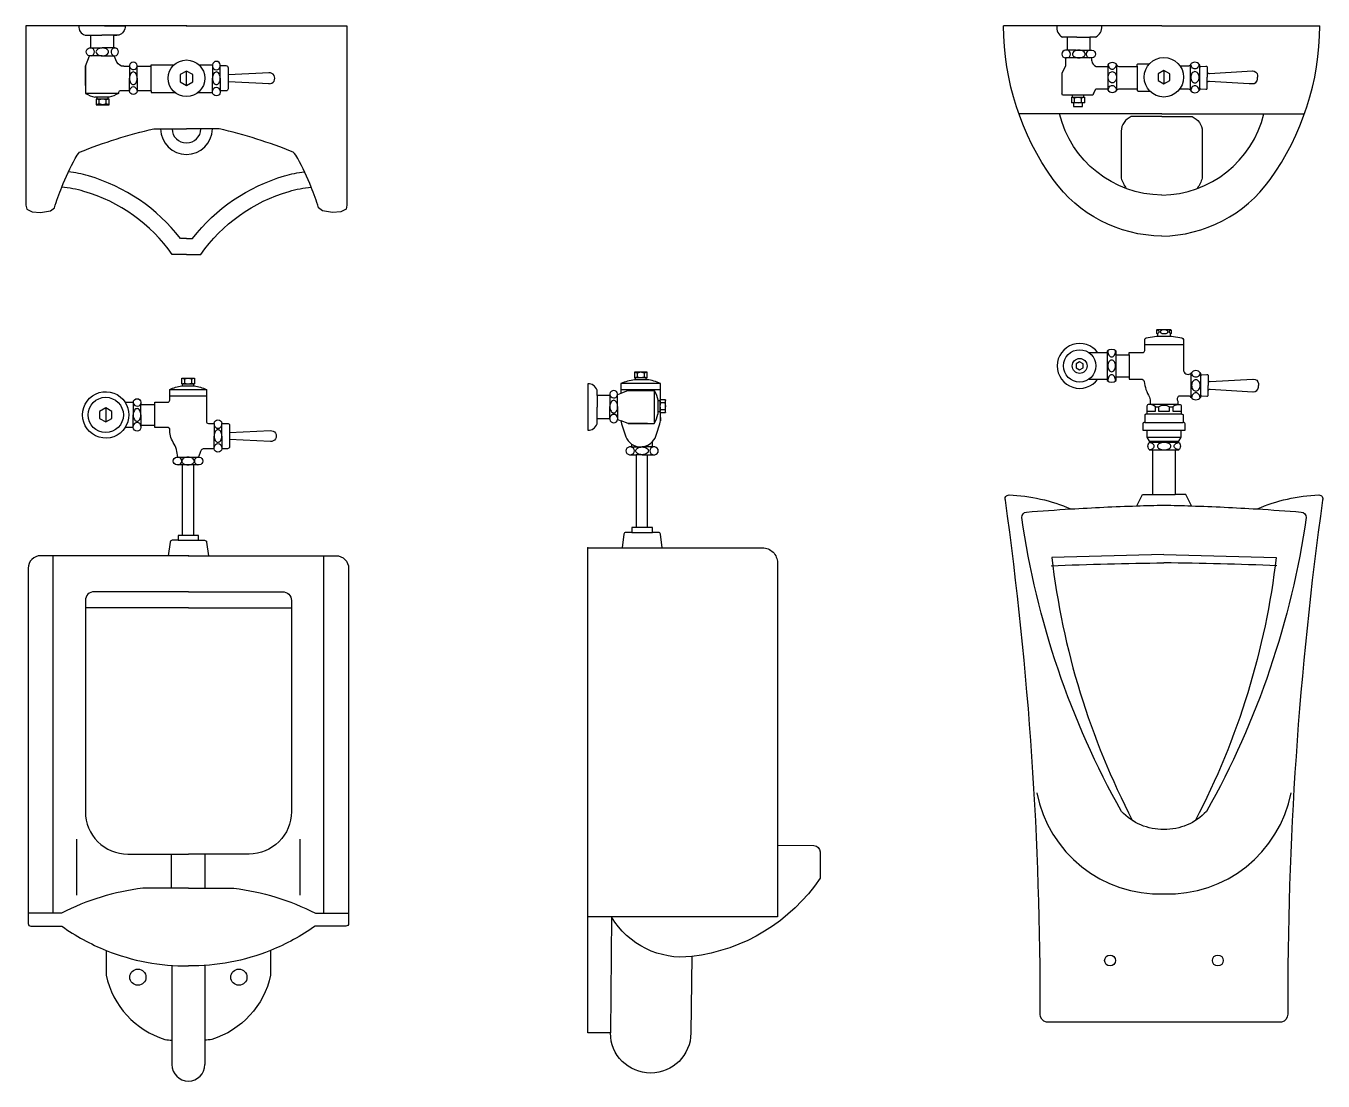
# Model space of a CAD drawing. Header units: metres. Extents: x 30 to 38.4, y 11.3 to 22.1.
# Drawn here: x 36.244 to 38.085, y 15.274 to 16.772 of the extents above; entities that cross this region are included whole.
import ezdxf
from ezdxf.enums import TextEntityAlignment as Align

# ---------------------------------------------------------------- set-up
doc = ezdxf.new("R2010")
doc.units = ezdxf.units.M
doc.header["$MEASUREMENT"] = 0
for name, color, linetype in [('ID-WC', 7, 'Continuous'), ('WC-DET1', 8, 'Continuous'), ('WC-DET2', 15, 'Continuous'), ('WC-OUTL', 7, 'Continuous'), ('WC-SERIAL', 4, 'Continuous')]:
    doc.layers.add(name, color=color, linetype=linetype)
doc.styles.get("Standard").update_dxf_attribs({"font": 'arial.ttf'})

# ---------------------------------------------------------------- blocks, each defined once
blk = doc.blocks.new('C37P')
at = {"color": 2}
blk.add_point((0, 0), dxfattribs=at)
at = {"layer": 'WC-DET1', "color": 7, "linetype": 'Continuous'}
for p, q in [((-0.1364, -0.013), (-0.1364, -0.0313)), ((-0.1036, -0.013), (-0.1036, -0.0313)), ((-0.1025, -0.013), (-0.0987, -0.013)), ((0.1177, -0.0666), (0.059, -0.0693)), ((0.1177, -0.082), (0.059, -0.0793))]:
    blk.add_line(p, q, dxfattribs=at)
at = {"layer": 'WC-DET1', "color": 7}
blk.add_line((-0.0502, -0.0923), (-0.0502, -0.0573), dxfattribs=at)
for points in [[(-0.1162, 0), (-0.153, 0, 0.340444), (-0.144, -0.013), (-0.12, -0.013)], [(-0.1162, 0), (-0.087, 0, -0.340444), (-0.096, -0.013), (-0.12, -0.013)], [(-0.1345, -0.0423), (-0.1375, -0.0423, -0.913215), (-0.1375, -0.0313), (-0.1375, -0.0313)], [(-0.1045, -0.0423), (-0.1015, -0.0423, 0.913215), (-0.1015, -0.0313), (-0.1015, -0.0313)], [(-0.1195, -0.0423), (-0.1345, -0.0423, -0.913215)], [(-0.1195, -0.0423), (-0.1045, -0.0423, 0.913215)], [(-0.07, -0.0593), (-0.07, -0.0563, 0.913215), (-0.081, -0.0563), (-0.081, -0.0563)], [(0.048, -0.0553, 0.913215), (0.037, -0.0553)], [(-0.1435, -0.0573), (-0.1435, -0.0958, 0.080452), (-0.13, -0.1012)], [(-0.07, -0.0743), (-0.07, -0.0593, 0.913215)], [(0.048, -0.0743), (0.048, -0.0553, 0.913215)], [(0.048, -0.0563), (0.056, -0.0563, -0.414214), (0.059, -0.0593), (0.059, -0.0693)], [(-0.07, -0.0893), (-0.07, -0.0923, -0.913215), (-0.081, -0.0923), (-0.081, -0.0923)], [(-0.07, -0.0743), (-0.07, -0.0893, -0.913215)], [(0.048, -0.0743), (0.048, -0.0943, -0.913215)], [(0.059, -0.0793), (0.059, -0.0893, -0.414214), (0.056, -0.0923), (0.048, -0.0923)], [(0.048, -0.0943, -0.913215), (0.037, -0.0943)]]:
    blk.add_lwpolyline(points, format="xyb", dxfattribs=at)
for points in [[(-0.1375, -0.0313), (-0.1195, -0.0313)], [(-0.1015, -0.0313), (-0.1195, -0.0313)], [(-0.1435, -0.0847), (-0.1435, -0.0573), (-0.1375, -0.0423)], [(-0.0989, -0.0512), (-0.1025, -0.0423)], [(-0.089, -0.0573), (-0.081, -0.0573)], [(-0.081, -0.0563), (-0.081, -0.0743)], [(-0.07, -0.0573), (-0.0502, -0.0573)], [(-0.0502, -0.0573), (-0.0502, -0.0553), (-0.0177, -0.0553)], [(0.0177, -0.0553), (0.037, -0.0553)], [(0.037, -0.0553), (0.037, -0.0743)], [(0.059, -0.0693), (0.059, -0.0793)], [(-0.081, -0.0923), (-0.081, -0.0743)], [(0.037, -0.0943), (0.037, -0.0743)], [(-0.127, -0.1012), (-0.13, -0.1012)], [(-0.127, -0.1038), (-0.128, -0.1038), (-0.128, -0.1118), (-0.11, -0.1118), (-0.11, -0.1038)], [(-0.127, -0.1038), (-0.127, -0.1012)], [(-0.111, -0.1012), (-0.127, -0.1012)], [(-0.11, -0.1012), (-0.111, -0.1012)], [(-0.111, -0.1038), (-0.111, -0.1012)], [(-0.11, -0.1038), (-0.111, -0.1038)], [(-0.0502, -0.0923), (-0.07, -0.0923)], [(-0.0502, -0.0923), (-0.0502, -0.0943), (-0.0166, -0.0943)], [(0.0166, -0.0943), (0.037, -0.0943)]]:
    blk.add_lwpolyline(points, dxfattribs=at)
at = {"layer": 'WC-DET1', "color": 7, "linetype": 'Continuous'}
for points in [[(-0.089, -0.0573, -0.289189), (-0.0989, -0.0512, -1.605165)], [(-0.081, -0.0923), (-0.0943, -0.0923, 0.428009), (-0.0965, -0.0957), (-0.0965, -0.0958, -0.080452), (-0.11, -0.1012)], [(-0.1772, -0.2289, -0.030801), (-0.1579, -0.1881, -0.053829), (-0.1517, -0.1793, -0.040651), (-0.0463, -0.1461), (0, -0.1461)], [(0.1772, -0.2289, 0.030801), (0.1579, -0.1881, 0.053829), (0.1517, -0.1793, 0.040651), (0.0463, -0.1461), (0, -0.1461)], [(0, -0.3019), (-0.0087, -0.3019, 0.159074), (-0.1393, -0.2129, 0.037603), (-0.1676, -0.207, 0.037603)], [(0, -0.3019), (0.0087, -0.3019, -0.159074), (0.1393, -0.2129, -0.037603), (0.1676, -0.207, -0.037603)]]:
    blk.add_lwpolyline(points, format="xyb", dxfattribs=at)
at = {"layer": 'WC-DET1'}
for points in [[(-0.0965, -0.0958), (-0.1435, -0.0958)], [(-0.111, -0.1038), (-0.127, -0.1038)]]:
    blk.add_lwpolyline(points, dxfattribs=at)
at = {"layer": 'WC-DET1', "color": 7, "linetype": 'Continuous'}
blk.add_circle((0, -0.0743), 0.026, dxfattribs=at)
for centre, radius, start, end in [((0.1177, -0.0743), 0.00774, 264.6604, 95.3396), ((0, -0.1456), 0.0368, 180.7926, 359.2074), ((0, -0.1456), 0.0205, 181.4218, 358.5782)]:
    blk.add_arc(centre, radius, start, end, dxfattribs=at)
at = {"layer": 'WC-DET2', "linetype": 'Continuous'}
blk.add_line((0, -0.0846), (0, -0.064), dxfattribs=at)
at = {"layer": 'WC-DET2'}
for points in [[(-0.1195, -0.0313, 0.06206), (-0.1231, -0.0318, 0.075298), (-0.1259, -0.0329, 0.107049), (-0.1279, -0.0349, 0.150029), (-0.1285, -0.0368, 0.150029), (-0.1279, -0.0388, 0.107049), (-0.1259, -0.0407, 0.075298), (-0.1231, -0.0419, 0.06206), (-0.1195, -0.0423, 0.06206), (-0.1159, -0.0419, 0.075298), (-0.1131, -0.0407, 0.107049), (-0.1111, -0.0388, 0.150029), (-0.1105, -0.0368, 0.150029), (-0.1111, -0.0349, 0.107049), (-0.1131, -0.0329, 0.075298), (-0.1159, -0.0318, 0.06206)], [(-0.081, -0.0743, 0.06206), (-0.0806, -0.0779, 0.075298), (-0.0794, -0.0807, 0.107049), (-0.0774, -0.0827, 0.150029), (-0.0755, -0.0833, 0.150029), (-0.0736, -0.0827, 0.107049), (-0.0716, -0.0807, 0.075298), (-0.0704, -0.0779, 0.06206), (-0.07, -0.0743, 0.06206), (-0.0704, -0.0707, 0.075298), (-0.0716, -0.0679, 0.107049), (-0.0736, -0.0659, 0.150029), (-0.0755, -0.0653, 0.150029), (-0.0774, -0.0659, 0.107049), (-0.0794, -0.0679, 0.075298), (-0.0806, -0.0707, 0.06206)], [(0.037, -0.0743, 0.06206), (0.0374, -0.0779, 0.075298), (0.0386, -0.0807, 0.107049), (0.0406, -0.0827, 0.150029), (0.0425, -0.0833, 0.150029), (0.0444, -0.0827, 0.107049), (0.0464, -0.0807, 0.075298), (0.0476, -0.0779, 0.06206), (0.048, -0.0743, 0.06206), (0.0476, -0.0707, 0.075298), (0.0464, -0.0679, 0.107049), (0.0444, -0.0659, 0.150029), (0.0425, -0.0653, 0.150029), (0.0406, -0.0659, 0.107049), (0.0386, -0.0679, 0.075298), (0.0374, -0.0707, 0.06206)]]:
    blk.add_lwpolyline(points, format="xyb", close=True, dxfattribs=at)
at = {"layer": 'WC-DET2', "linetype": 'Continuous'}
blk.add_lwpolyline([(0, -0.064), (-0.0089, -0.0691), (-0.0089, -0.0795), (0, -0.0846), (0.0089, -0.0795), (0.0089, -0.0691)], close=True, dxfattribs=at)
at = {"layer": 'WC-DET2'}
for points in [[(-0.11, -0.1038), (-0.114, -0.1048), (-0.119, -0.1038), (-0.124, -0.1048), (-0.128, -0.1038)], [(-0.124, -0.1108), (-0.124, -0.1048)], [(-0.114, -0.1108), (-0.114, -0.1048)], [(-0.11, -0.1118), (-0.114, -0.1108), (-0.119, -0.1118), (-0.124, -0.1108), (-0.128, -0.1118)]]:
    blk.add_lwpolyline(points, dxfattribs=at)
for centre, radius, start, end in [((-0.136, -0.0368), 0.00552, 275.1944, 84.8056), ((-0.1013, -0.037), 0.00575, 81.9824, 247.5073), ((-0.0753, -0.0561), 0.00575, 171.9824, 337.5073), ((0.0425, -0.0568), 0.00552, 185.1944, 354.8056), ((-0.0755, -0.0922), 0.00552, 5.1944, 174.8056), ((0.0425, -0.0928), 0.00552, 5.1944, 174.8056)]:
    blk.add_arc(centre, radius, start, end, dxfattribs=at)
at = {"layer": 'WC-OUTL', "linetype": 'Continuous'}
for points in [[(0, 0), (-0.2279, 0), (-0.2279, -0.2545), (-0.2266, -0.2602), (-0.219, -0.264), (-0.2072, -0.2648), (-0.1932, -0.2627), (-0.1875, -0.2584, -0.021271), (-0.1772, -0.2289, -0.021271)], [(0, 0), (0.2279, 0), (0.2279, -0.2545), (0.2266, -0.2602), (0.219, -0.264), (0.2072, -0.2648), (0.1932, -0.2627), (0.1875, -0.2584, 0.021271), (0.1772, -0.2289, 0.021271)], [(0, -0.3247), (-0.0203, -0.3247, 0.171312), (-0.1457, -0.2349, 0.047423), (-0.1772, -0.2289, 0.047423)], [(0, -0.3247), (0.0203, -0.3247, -0.171312), (0.1457, -0.2349, -0.047423), (0.1772, -0.2289, -0.047423)]]:
    blk.add_lwpolyline(points, format="xyb", dxfattribs=at)
at = {"layer": 'WC-SERIAL', "flags": 3}
blk.add_attdef('SERIAL', text='', height=0.03, dxfattribs=at).set_placement((0.0081, -0.2001), align=Align.TOP_CENTER)
blk = doc.blocks.new('C37F')
at = {"color": 2}
blk.add_point((0, 0), dxfattribs=at)
at = {"layer": 'WC-DET1', "color": 7}
blk.add_line((-0.0145, 0.022), (0.0145, 0.022), dxfattribs=at)
at = {"layer": 'WC-DET1', "color": 8, "linetype": 'Continuous'}
for p, q in [((-0.1922, -0.5078), (-0.1922, 0)), ((0.1922, -0.5078), (0.1922, 0))]:
    blk.add_line(p, q, dxfattribs=at)
at = {"layer": 'WC-DET1', "color": 7, "linetype": 'Continuous'}
for p, q in [((-0.0239, -0.4723), (-0.0239, -0.4237)), ((0.0239, -0.4723), (0.0239, -0.4237))]:
    blk.add_line(p, q, dxfattribs=at)
at = {"layer": 'WC-DET1', "color": 7}
for points in [[(-0.0897, 0.182, -3.369924), (-0.0897, 0.218), (-0.0783, 0.218), (-0.0783, 0.218, -0.913215), (-0.0673, 0.218), (-0.0673, 0.215), (-0.0475, 0.215), (-0.0475, 0.218), (-0.0295, 0.218, 0.414214), (-0.0265, 0.221), (-0.0265, 0.236, -0.080452), (-0.0095, 0.2414), (-0.0085, 0.2414), (-0.0085, 0.244), (-0.0095, 0.244), (-0.0095, 0.252), (0.0085, 0.252), (0.0085, 0.244), (0.0075, 0.244), (0.0075, 0.2414), (0.0085, 0.2414, -0.080452), (0.0255, 0.236), (0.0255, 0.191, 0.414214), (0.0285, 0.188), (0.0365, 0.188, -0.913215), (0.0475, 0.188), (0.0555, 0.188, -0.414214), (0.0585, 0.185), (0.0585, 0.175), (0.1164, 0.1777, -1.097823), (0.1164, 0.1623), (0.0585, 0.165), (0.0585, 0.155, -0.414214), (0.0555, 0.152), (0.0475, 0.152, -0.913215), (0.0365, 0.152), (0.0227, 0.152, 0.31538), (0.0171, 0.1481), (0.0145, 0.14), (0.0155, 0.14, -0.913215), (0.0155, 0.129), (0.0125, 0.129), (0.0075, 0.129), (0.0075, 0.0287)], [(-0.0673, 0.2), (-0.0673, 0.215, 0.913215)], [(-0.0673, 0.2), (-0.0673, 0.185, -0.913215)], [(0.0475, 0.17), (0.0475, 0.185, 0.913215)], [(0.0475, 0.17), (0.0475, 0.155, -0.913215)]]:
    blk.add_lwpolyline(points, format="xyb", dxfattribs=at)
at = {"layer": 'WC-DET1'}
for points in [[(-0.0085, 0.244), (0.0075, 0.244)], [(-0.0265, 0.236), (0.0255, 0.236)], [(0.0365, 0.188), (0.0365, 0.185)], [(0.0365, 0.152), (0.0365, 0.155)], [(0.0075, 0.0287), (-0.0085, 0.0287)]]:
    blk.add_lwpolyline(points, dxfattribs=at)
at = {"layer": 'WC-DET1', "color": 7}
for points in [[(-0.0085, 0.2414), (0.0075, 0.2414)], [(-0.0265, 0.227), (0.0255, 0.227)], [(-0.0783, 0.218), (-0.0783, 0.2)], [(-0.0475, 0.185), (-0.0475, 0.215)], [(-0.0783, 0.182), (-0.0783, 0.2)], [(0.0365, 0.185), (0.0365, 0.17)], [(0.0365, 0.155), (0.0365, 0.17)], [(0.0585, 0.175), (0.0585, 0.165)], [(-0.0155, 0.14), (-0.0005, 0.14), (0.0145, 0.14)], [(0.0075, 0.129), (-0.0005, 0.129), (-0.0085, 0.129)]]:
    blk.add_lwpolyline(points, dxfattribs=at)
at = {"layer": 'WC-DET1'}
for points in [[(0.0475, 0.185), (0.0475, 0.188, 0.913215)], [(0.0475, 0.155), (0.0475, 0.152, -0.913215)]]:
    blk.add_lwpolyline(points, format="xyb", dxfattribs=at)
at = {"layer": 'WC-DET1', "color": 7, "linetype": 'Continuous'}
for points in [[(0, 0), (-0.0285, 0)], [(0, 0), (0.0285, 0)], [(-0.0234, -0.582), (-0.0234, -0.6882)], [(0.0234, -0.582), (0.0234, -0.6882)]]:
    blk.add_lwpolyline(points, dxfattribs=at)
for points in [[(0, -0.0512), (-0.1338, -0.0512, 0.414214), (-0.1462, -0.0636), (-0.1462, -0.3637, 0.414214), (-0.0862, -0.4237), (0, -0.4237)], [(0, -0.0512), (0.1338, -0.0512, -0.414214), (0.1462, -0.0636), (0.1462, -0.3637, -0.414214), (0.0862, -0.4237), (0, -0.4237)], [(0, -0.4723), (-0.0646, -0.4723, 0.088218), (-0.1803, -0.5077), (-0.2275, -0.5077)], [(0, -0.4723), (0.0646, -0.4723, -0.088218), (0.1803, -0.5077), (0.2275, -0.5077)], [(-0.1167, -0.5606, 0.098459), (0, -0.5826)], [(0.1167, -0.5606, -0.098459), (0, -0.5826)]]:
    blk.add_lwpolyline(points, format="xyb", dxfattribs=at)
at = {"layer": 'WC-DET1', "color": 8, "linetype": 'Continuous'}
for points in [[(0, -0.0742), (-0.1462, -0.0742)], [(0, -0.0742), (0.1462, -0.0742)]]:
    blk.add_lwpolyline(points, dxfattribs=at)
at = {"layer": 'WC-DET1'}
blk.add_circle((-0.1173, 0.2), 0.025, dxfattribs=at)
at = {"layer": 'WC-DET1', "color": 7}
blk.add_arc((-0.1173, 0.2), 0.033, 326.9443, 33.0557, dxfattribs=at)
at = {"layer": 'WC-DET2', "linetype": 'Continuous'}
for p, q in [((-0.1586, -0.482), (-0.1586, -0.4025)), ((0.1586, -0.482), (0.1586, -0.4025))]:
    blk.add_line(p, q, dxfattribs=at)
at = {"layer": 'WC-DET2'}
for points in [[(-0.0095, 0.252), (-0.0055, 0.251), (-0.0005, 0.252), (0.0045, 0.251), (0.0085, 0.252)], [(-0.0095, 0.244), (-0.0055, 0.245), (-0.0005, 0.244), (0.0045, 0.245), (0.0085, 0.244)], [(-0.0055, 0.251), (-0.0055, 0.245)], [(0.0045, 0.251), (0.0045, 0.245)], [(-0.1173, 0.21), (-0.1173, 0.19)]]:
    blk.add_lwpolyline(points, dxfattribs=at)
blk.add_lwpolyline([(-0.1173, 0.21), (-0.126, 0.205), (-0.126, 0.195), (-0.1173, 0.19), (-0.1087, 0.195), (-0.1087, 0.205)], close=True, dxfattribs=at)
for points in [[(-0.0783, 0.2, 0.06206), (-0.0779, 0.1964, 0.075298), (-0.0767, 0.1936, 0.107049), (-0.0748, 0.1916, 0.150029), (-0.0728, 0.191, 0.150029), (-0.0709, 0.1916, 0.107049), (-0.0689, 0.1936, 0.075298), (-0.0678, 0.1964, 0.06206), (-0.0673, 0.2, 0.06206), (-0.0678, 0.2036, 0.075298), (-0.0689, 0.2064, 0.107049), (-0.0709, 0.2084, 0.150029), (-0.0728, 0.209, 0.150029), (-0.0748, 0.2084, 0.107049), (-0.0767, 0.2064, 0.075298), (-0.0779, 0.2036, 0.06206)], [(0.0365, 0.17, 0.06206), (0.0369, 0.1664, 0.075298), (0.0381, 0.1636, 0.107049), (0.0401, 0.1616, 0.150029), (0.042, 0.161, 0.150029), (0.0439, 0.1616, 0.107049), (0.0459, 0.1636, 0.075298), (0.0471, 0.1664, 0.06206), (0.0475, 0.17, 0.06206), (0.0471, 0.1736, 0.075298), (0.0459, 0.1764, 0.107049), (0.0439, 0.1784, 0.150029), (0.042, 0.179, 0.150029), (0.0401, 0.1784, 0.107049), (0.0381, 0.1764, 0.075298), (0.0369, 0.1736, 0.06206)], [(-0.0005, 0.14, 0.06206), (-0.0041, 0.1396, 0.075298), (-0.0069, 0.1384, 0.107049), (-0.0089, 0.1364, 0.150029), (-0.0095, 0.1345, 0.150029), (-0.0089, 0.1326, 0.107049), (-0.0069, 0.1306, 0.075298), (-0.0041, 0.1294, 0.06206), (-0.0005, 0.129, 0.06206), (0.0031, 0.1294, 0.075298), (0.0059, 0.1306, 0.107049), (0.0079, 0.1326, 0.150029), (0.0085, 0.1345, 0.150029), (0.0079, 0.1364, 0.107049), (0.0059, 0.1384, 0.075298), (0.0031, 0.1396, 0.06206)]]:
    blk.add_lwpolyline(points, format="xyb", close=True, dxfattribs=at)
at = {"layer": 'WC-DET2', "linetype": 'Continuous'}
for centre in [(-0.0717, -0.5986), (0.0717, -0.5986)]:
    blk.add_circle(centre, 0.0115, dxfattribs=at)
at = {"layer": 'WC-DET2'}
for centre, radius, start, end in [((-0.0726, 0.2182), 0.00575, 171.9824, 337.5073), ((-0.0728, 0.1835), 0.00552, 5.1944, 174.8056), ((0.042, 0.1865), 0.00552, 185.1944, 354.8056), ((0.042, 0.1535), 0.00552, 5.1944, 174.8056), ((-0.015, 0.1345), 0.00552, 275.1944, 84.8056), ((0.014, 0.1345), 0.00552, 95.1944, 264.8056)]:
    blk.add_arc(centre, radius, start, end, dxfattribs=at)
at = {"layer": 'WC-OUTL'}
blk.add_line((0.0145, 0.022), (0.0195, 0.022), dxfattribs=at)
for points in [[(-0.0085, 0.0287), (-0.0085, 0.129), (-0.0135, 0.129), (-0.0165, 0.129, -0.913215), (-0.0165, 0.14), (-0.0155, 0.14, 0.138174), (-0.0215, 0.161, -0.160639), (-0.0265, 0.18), (-0.0285, 0.182), (-0.0475, 0.182), (-0.0475, 0.185), (-0.0673, 0.185), (-0.0673, 0.182, -0.913215), (-0.0783, 0.182), (-0.0783, 0.182)], [(-0.0145, 0.022), (-0.0229, 0.022, 0.375053), (-0.0259, 0.0194), (-0.0285, 0)], [(0.0195, 0.022), (0.0229, 0.022, -0.375053), (0.0259, 0.0194), (0.0285, 0)]]:
    blk.add_lwpolyline(points, format="xyb", dxfattribs=at)
for points in [[(-0.0783, 0.182), (-0.0897, 0.182)], [(-0.0085, 0.0287), (-0.0145, 0.0287), (-0.0145, 0.022)], [(0.0145, 0.022), (0.0145, 0.0287), (0.0075, 0.0287)]]:
    blk.add_lwpolyline(points, dxfattribs=at)
at = {"layer": 'WC-OUTL', "linetype": 'Continuous'}
for points in [[(-0.0285, 0), (-0.2098, 0, 0.414214), (-0.2275, -0.0177), (-0.2275, -0.5224, 0.414214), (-0.2238, -0.5261), (-0.1798, -0.5261, 0.059228), (-0.1167, -0.5606)], [(0.0285, 0), (0.2098, 0, -0.414214), (0.2275, -0.0177), (0.2275, -0.5224, -0.414214), (0.2238, -0.5261), (0.1798, -0.5261, -0.059228), (0.1167, -0.5606)], [(-0.1167, -0.5606), (-0.1167, -0.5959, 0.27131), (-0.0332, -0.687, 0.03599), (-0.0234, -0.6882)], [(0.1167, -0.5606), (0.1167, -0.5959, -0.27131), (0.0332, -0.687, -0.03599), (0.0234, -0.6882)]]:
    blk.add_lwpolyline(points, format="xyb", dxfattribs=at)
for points in [[(-0.0234, -0.6882), (-0.0234, -0.7228)], [(0.0234, -0.6882), (0.0234, -0.7228)]]:
    blk.add_lwpolyline(points, dxfattribs=at)
for start, end in [(180, 270), (270, 0)]:
    blk.add_arc((0, -0.7228), 0.0234, start, end, dxfattribs=at)
at = {"layer": 'WC-SERIAL', "flags": 3}
blk.add_attdef('SERIAL', text='', height=0.03, dxfattribs=at).set_placement((0.0104, -0.1976), align=Align.TOP_CENTER)
blk = doc.blocks.new('C37R')
at = {"color": 2}
blk.add_point((0, 0), dxfattribs=at)
at = {"layer": 'WC-DET1', "color": 7}
blk.add_line((0.0626, 0.022), (0.0916, 0.022), dxfattribs=at)
at = {"layer": 'WC-DET1', "color": 7, "linetype": 'Continuous'}
blk.add_line((0.2692, -0.4225), (0.2692, -0.5243), dxfattribs=at)
at = {"layer": 'WC-DET1'}
for points in [[(0.083, 0.2413), (0.067, 0.2413)], [(0.103, 0.2333), (0.047, 0.2333)], [(0.083, 0.2387), (0.067, 0.2387)], [(0.0941, 0.2235), (0.0941, 0.1785)], [(0.1021, 0.209), (0.1021, 0.193)], [(0.0846, 0.0287), (0.0686, 0.0287)]]:
    blk.add_lwpolyline(points, dxfattribs=at)
at = {"layer": 'WC-DET1', "color": 8}
for points in [[(0.103, 0.2243), (0.047, 0.2243)], [(0.062, 0.1433), (0.077, 0.1433)], [(0.092, 0.1433), (0.077, 0.1433)]]:
    blk.add_lwpolyline(points, dxfattribs=at)
at = {"layer": 'WC-DET1', "color": 7}
for points in [[(0.0847, 0.2235), (0.0573, 0.2235), (0.047, 0.2194)], [(0.0313, 0.2164), (0.0313, 0.2005)], [(0.0995, 0.209), (0.0995, 0.193)], [(0.0313, 0.1836), (0.0313, 0.2005)], [(0.0423, 0.1855), (0.0423, 0.1825)], [(0.0847, 0.1765), (0.0573, 0.1765), (0.0471, 0.1806)]]:
    blk.add_lwpolyline(points, dxfattribs=at)
for points in [[(0.0423, 0.2005), (0.0423, 0.2155, 0.913215)], [(0.0423, 0.2005), (0.0423, 0.1855, -0.913215)], [(0.077, 0.1323), (0.0686, 0.1323, -0.913215)], [(0.077, 0.1323), (0.0846, 0.1323, 0.913215)]]:
    blk.add_lwpolyline(points, format="xyb", dxfattribs=at)
at = {"layer": 'WC-DET1', "color": 7, "linetype": 'Continuous'}
for points in [[(0.0486, 0), (0.1056, 0)], [(0.2692, -0.5243), (0, -0.5243)]]:
    blk.add_lwpolyline(points, dxfattribs=at)
blk.add_lwpolyline([(0.1478, -0.5804, -0.295993), (0.0335, -0.5243), (0.0321, -0.689)], format="xyb", dxfattribs=at)
at = {"layer": 'WC-DET1', "color": 7}
blk.add_arc((0.075, 0.1663), 0.023, 235.5826, 317.6574, dxfattribs=at)
at = {"layer": 'WC-DET2'}
for points in [[(0.084, 0.2493), (0.08, 0.2483), (0.075, 0.2493), (0.07, 0.2483), (0.066, 0.2493)], [(0.084, 0.2413), (0.08, 0.2423), (0.075, 0.2413), (0.07, 0.2423), (0.066, 0.2413)], [(0.07, 0.2483), (0.07, 0.2423)], [(0.08, 0.2483), (0.08, 0.2423)], [(0.1021, 0.21), (0.1031, 0.206), (0.1021, 0.201), (0.1031, 0.196), (0.1021, 0.192)], [(0.1091, 0.206), (0.1031, 0.206)], [(0.1101, 0.21), (0.1091, 0.206), (0.1101, 0.201), (0.1091, 0.196), (0.1101, 0.192)], [(0.1091, 0.196), (0.1031, 0.196)]]:
    blk.add_lwpolyline(points, dxfattribs=at)
for points in [[(0.0313, 0.2005, 0.06206), (0.0318, 0.1969, 0.075298), (0.0329, 0.1941, 0.107049), (0.0349, 0.1921, 0.150029), (0.0368, 0.1915, 0.150029), (0.0388, 0.1921, 0.107049), (0.0407, 0.1941, 0.075298), (0.0419, 0.1969, 0.06206), (0.0423, 0.2005, 0.06206), (0.0419, 0.2041, 0.075298), (0.0407, 0.2069, 0.107049), (0.0388, 0.2089, 0.150029), (0.0368, 0.2095, 0.150029), (0.0349, 0.2089, 0.107049), (0.0329, 0.2069, 0.075298), (0.0318, 0.2041, 0.06206)], [(0.077, 0.1433, -0.06206), (0.0806, 0.1428, -0.075298), (0.0834, 0.1417, -0.107049), (0.0854, 0.1397, -0.150029), (0.086, 0.1378, -0.150029), (0.0854, 0.1358, -0.107049), (0.0834, 0.1339, -0.075298), (0.0806, 0.1327, -0.06206), (0.077, 0.1323, -0.06206), (0.0734, 0.1327, -0.075298), (0.0706, 0.1339, -0.107049), (0.0686, 0.1358, -0.150029), (0.068, 0.1378, -0.150029), (0.0686, 0.1397, -0.107049), (0.0706, 0.1417, -0.075298), (0.0734, 0.1428, -0.06206)]]:
    blk.add_lwpolyline(points, format="xyb", close=True, dxfattribs=at)
for centre, radius, start, end in [((0.037, 0.2187), 0.00575, 188.0176, 337.5073), ((0.0368, 0.184), 0.00552, 5.1944, 174.8056), ((0.0605, 0.1378), 0.00552, 275.1944, 84.8056), ((0.0935, 0.1378), 0.00552, 95.1944, 264.8056)]:
    blk.add_arc(centre, radius, start, end, dxfattribs=at)
at = {"layer": 'WC-OUTL', "linetype": 'Continuous'}
blk.add_line((0.013, 0.2175), (0.013, 0.2213), dxfattribs=at)
at = {"layer": 'WC-OUTL'}
blk.add_line((0.103, 0.1853), (0.103, 0.1805), dxfattribs=at)
for points in [[(0.1056, 0), (0.103, 0.0194, 0.375053), (0.1, 0.022), (0.0966, 0.022), (0.0916, 0.022), (0.0916, 0.0287), (0.0846, 0.0287), (0.0846, 0.1323), (0.095, 0.1323, 0.913215), (0.095, 0.1433), (0.094, 0.1433), (0.092, 0.1433), (0.092, 0.1508, 0.132495), (0.0975, 0.1614), (0.1024, 0.1761, 0.065194), (0.103, 0.1805), (0.103, 0.192), (0.1101, 0.192), (0.1101, 0.21), (0.103, 0.21), (0.103, 0.2243), (0.103, 0.2333, 0.087935), (0.084, 0.2387), (0.083, 0.2387), (0.083, 0.2413), (0.084, 0.2413), (0.084, 0.2493), (0.066, 0.2493), (0.066, 0.2413), (0.067, 0.2413), (0.067, 0.2387), (0.0663, 0.2387, 0.071758), (0.047, 0.2333), (0.047, 0.2194), (0.0423, 0.2175), (0.0423, 0.2185, 0.913215), (0.0313, 0.2185), (0.0313, 0.2185), (0.0313, 0.2164), (0.013, 0.2164), (0.013, 0.224, 0.340444), (0, 0.233), (0, 0.2038), (0, 0.167, 0.340444), (0.013, 0.176), (0.013, 0.1836), (0.0313, 0.1836), (0.0313, 0.1825), (0.0313, 0.1825, 0.913215), (0.0423, 0.1825), (0.0471, 0.1806, 0.033911), (0.0477, 0.1761), (0.0537, 0.1576, 0.146827), (0.062, 0.1473), (0.062, 0.1433), (0.059, 0.1433, 0.913215), (0.059, 0.1323), (0.0616, 0.1323), (0.0686, 0.1323), (0.0686, 0.0287), (0.0626, 0.0287), (0.0626, 0.022), (0.0542, 0.022, 0.375053), (0.0513, 0.0194), (0.0486, 0)], [(0.0573, 0.2235), (0.0941, 0.2235, -0.080452), (0.0995, 0.21)], [(0.0573, 0.1765), (0.0941, 0.1765, 0.080452), (0.0995, 0.19)]]:
    blk.add_lwpolyline(points, format="xyb", dxfattribs=at)
for points in [[(0.013, 0.2164), (0.013, 0.2)], [(0.0423, 0.2155), (0.0423, 0.2175)], [(0.0995, 0.21), (0.0995, 0.209)], [(0.1021, 0.209), (0.0995, 0.209)], [(0.103, 0.21), (0.1021, 0.21)], [(0.1021, 0.21), (0.1021, 0.209)], [(0.013, 0.1836), (0.013, 0.2)], [(0.1021, 0.193), (0.0995, 0.193)], [(0.0995, 0.193), (0.0995, 0.19)], [(0.1021, 0.193), (0.1021, 0.192), (0.103, 0.192)]]:
    blk.add_lwpolyline(points, dxfattribs=at)
at = {"layer": 'WC-OUTL', "linetype": 'Continuous'}
blk.add_lwpolyline([(0.1056, 0), (0.248, 0, -0.414214), (0.2692, -0.0212), (0.2692, -0.4225), (0.321, -0.4229, -0.411662), (0.3298, -0.4318), (0.3298, -0.4691, -0.21808), (0.1478, -0.5804), (0.1462, -0.689, -1), (0.0321, -0.689), (0, -0.689), (0, 0), (0.0486, 0)], format="xyb", dxfattribs=at)
at = {"layer": 'WC-SERIAL', "flags": 3}
blk.add_attdef('SERIAL', text='', height=0.03, dxfattribs=at).set_placement((0.1369, -0.2031), align=Align.TOP_CENTER)
blk = doc.blocks.new('C310F')
at = {"layer": 'WC-DET1'}
for p, q in [((-0.1064, 1.17), (-0.0938, 1.17)), ((0.0518, 1.177), (0.0518, 1.145))]:
    blk.add_line(p, q, dxfattribs=at)
at = {"layer": 'WC-DET1', "color": 7}
blk.add_line((-0.0159, 1.0061), (0.0161, 1.0061), dxfattribs=at)
for points in [[(-0.0272, 1.219), (0.0278, 1.219)], [(-0.0492, 1.2045), (-0.0492, 1.173)], [(0.0198, 1.134), (-0.0197, 1.134)], [(-0.0272, 1.1085), (0.0275, 1.1085)], [(-0.0242, 1.1205), (0.0243, 1.1205)], [(-0.0242, 1.0975), (0.0243, 1.0975)]]:
    blk.add_lwpolyline(points, dxfattribs=at)
at = {"layer": 'WC-DET1'}
for points in [[(-0.0097, 1.231), (0.0098, 1.231)], [(-0.1064, 1.2075), (-0.0938, 1.2075)], [(0.0388, 1.144), (0.0388, 1.1785)], [(0.0628, 1.1685), (0.0628, 1.161)], [(0.0628, 1.1535), (0.0628, 1.161)], [(-0.0242, 1.0875), (0.0243, 1.0875)], [(-0.0192, 1.082), (0.0198, 1.082)]]:
    blk.add_lwpolyline(points, dxfattribs=at)
at = {"layer": 'WC-DET1', "color": 7}
for points in [[(-0.0807, 1.2075), (-0.0807, 1.17, 0.384615)], [(-0.0677, 1.173), (-0.0677, 1.2045, 0.384615)], [(-0.0192, 1.0805), (0.0198, 1.0805, -0.435475)], [(0.0161, 1.069), (-0.0159, 1.069, -0.435475)], [(0.1324, 0.9855, -0.004809), (0.195, 0.9811, -0.406002), (0.2019, 0.9732, -0.092523), (0.0603, 0.5558, -0.206899), (0, 0.5301, -0.206899), (-0.0603, 0.5558, -0.092523), (-0.2019, 0.9732, -0.406002), (-0.195, 0.9811, -0.004809), (-0.1324, 0.9855, -0.014979)], [(-0.0386, 0.9899, -0.002964), (0, 0.9909, -0.014979)], [(0, 0.9909, -0.002986), (0.0389, 0.9899, -0.406002)], [(-0.1807, 0.5825, 0.367487), (0, 0.4388, 0.367487), (0.1807, 0.5825)]]:
    blk.add_lwpolyline(points, format="xyb", dxfattribs=at)
at = {"layer": 'WC-DET1'}
for points in [[(-0.1603, 0.9049, -0.007782), (0, 0.9089, 4.131222)], [(0, 0.9206), (-0.1593, 0.9168, 0.091225), (-0.0445, 0.5428, 1.420058)], [(0, 0.9206), (0.1593, 0.9168, -0.091225), (0.0445, 0.5428, -1.420058)], [(0.1603, 0.9049, 0.007782), (0, 0.9089, -4.131222)]]:
    blk.add_lwpolyline(points, format="xyb", dxfattribs=at)
for radius in [0.023, 0.0106]:
    blk.add_circle((-0.1197, 1.1887), radius, dxfattribs=at)
at = {"layer": 'WC-DET2'}
for points in [[(-0.0102, 1.2347, 0.073371), (-0.0084, 1.2353, 0.104203), (-0.0071, 1.2363, 0.174705), (-0.0067, 1.2372, 0.174705), (-0.0071, 1.2382, 0.104203), (-0.0084, 1.2392, 0.064948), (-0.01, 1.2398, 0.005212), (-0.0102, 1.2398, 0.051099)], [(0.0103, 1.2397, 0.054532), (0.0089, 1.2392, 0.104203), (0.0076, 1.2382, 0.174705), (0.0073, 1.2372, 0.174705), (0.0076, 1.2363, 0.104203), (0.0089, 1.2353, 0.054532), (0.0103, 1.2348, 0.051099)], [(-0.0797, 1.2103, 0.011121), (-0.0797, 1.2097, 0.067459), (-0.0793, 1.2065, 0.079812), (-0.0781, 1.2039, 0.107118), (-0.0762, 1.2021, 0.139889), (-0.0742, 1.2015, 0.139889), (-0.0723, 1.2021, 0.107118), (-0.0704, 1.2039, 0.079812), (-0.0692, 1.2065, 0.067459), (-0.0687, 1.2097, 0.011121), (-0.0688, 1.2103, 0.079812)], [(0.0512, 1.1792, -0.071269), (0.0508, 1.1773, -0.085783), (0.0495, 1.1748, -0.10607), (0.0475, 1.1731, -0.126822), (0.0453, 1.1725, -0.126822), (0.0431, 1.1731, -0.10607), (0.041, 1.1748, -0.085783), (0.0397, 1.1773, -0.071269), (0.0393, 1.1792, -0.075445)], [(-0.0742, 1.176, 0.139889), (-0.0762, 1.1754, 0.107118), (-0.0781, 1.1736, 0.079812), (-0.0793, 1.171, 0.067459), (-0.0797, 1.1677, 0.011121), (-0.0797, 1.1672, 0.079812)], [(-0.0688, 1.1672, 0.011121), (-0.0687, 1.1677, 0.067459), (-0.0692, 1.171, 0.079812), (-0.0704, 1.1736, 0.107118), (-0.0723, 1.1754, 0.139889), (-0.0742, 1.176, 0.139889)], [(0.0512, 1.1433, 0.056795), (0.0508, 1.1457, 0.085783), (0.0495, 1.1482, 0.10607), (0.0475, 1.1499, 0.126822), (0.0453, 1.1505, 0.126822), (0.0431, 1.1499, 0.10607), (0.041, 1.1482, 0.085783), (0.0397, 1.1457, 0.056795), (0.0393, 1.1433, 0.075445)], [(-0.0122, 1.1305, 0.133918), (-0.0197, 1.134, -11.710394)], [(-0.0077, 1.1305, -0.322885), (0.0078, 1.1305, 0.322885)], [(0.0125, 1.1305, -0.133918), (0.02, 1.134, 11.710394)], [(-0.0209, 1.0697, 0.021644), (-0.0194, 1.0699, 0.070072), (-0.0165, 1.071, 0.106079), (-0.0144, 1.0729, 0.1622), (-0.0137, 1.0747, 0.1622), (-0.0144, 1.0766, 0.106079), (-0.0165, 1.0785, 0.070072), (-0.0194, 1.0796, 0.021644), (-0.0209, 1.0798, 0.056317)], [(0.0214, 1.0697, -0.021644), (0.0199, 1.0699, -0.070072), (0.017, 1.071, -0.106079), (0.0149, 1.0729, -0.1622), (0.0143, 1.0747, -0.1622), (0.0149, 1.0766, -0.106079), (0.017, 1.0785, -0.070072), (0.0199, 1.0796, -0.021644), (0.0214, 1.0798, -0.056317)]]:
    blk.add_lwpolyline(points, format="xyb", dxfattribs=at)
for points in [[(0.0003, 1.24, 0.051099), (-0.002, 1.2398, 0.064948), (-0.0036, 1.2392, 0.104203), (-0.0049, 1.2382, 0.174705), (-0.0052, 1.2372, 0.174705), (-0.0049, 1.2363, 0.104203), (-0.0036, 1.2353, 0.064948), (-0.002, 1.2347, 0.051099), (0.0003, 1.2345, 0.051099), (0.0025, 1.2347, 0.064948), (0.0041, 1.2353, 0.104203), (0.0054, 1.2363, 0.174705), (0.0058, 1.2372, 0.174705), (0.0054, 1.2382, 0.104203), (0.0041, 1.2392, 0.064948), (0.0025, 1.2398, 0.051099)], [(-0.0742, 1.197, 0.139889), (-0.0762, 1.1964, 0.107118), (-0.0781, 1.1946, 0.079812), (-0.0793, 1.192, 0.067459), (-0.0797, 1.1887, 0.067459), (-0.0793, 1.1855, 0.079812), (-0.0781, 1.1829, 0.107118), (-0.0762, 1.1811, 0.139889), (-0.0742, 1.1805, 0.139889), (-0.0723, 1.1811, 0.107118), (-0.0704, 1.1829, 0.079812), (-0.0692, 1.1855, 0.067459), (-0.0687, 1.1887, 0.067459), (-0.0692, 1.192, 0.079812), (-0.0704, 1.1946, 0.107118), (-0.0723, 1.1964, 0.139889)], [(0.0393, 1.161, 0.075445), (0.0397, 1.1578, 0.085783), (0.041, 1.1553, 0.10607), (0.0431, 1.1536, 0.126822), (0.0453, 1.153, 0.126822), (0.0475, 1.1536, 0.10607), (0.0495, 1.1553, 0.085783), (0.0508, 1.1578, 0.075445), (0.0513, 1.161, 0.075445), (0.0508, 1.1642, 0.085783), (0.0495, 1.1667, 0.10607), (0.0475, 1.1684, 0.126822), (0.0453, 1.169, 0.126822), (0.0431, 1.1684, 0.10607), (0.041, 1.1667, 0.085783), (0.0397, 1.1642, 0.075445)], [(0.0003, 1.08, 0.056317), (-0.0036, 1.0796, 0.070072), (-0.0065, 1.0785, 0.106079), (-0.0086, 1.0766, 0.1622), (-0.0092, 1.0747, 0.1622), (-0.0086, 1.0729, 0.106079), (-0.0065, 1.071, 0.070072), (-0.0036, 1.0699, 0.056317), (0.0003, 1.0695, 0.056317), (0.0041, 1.0699, 0.070072), (0.007, 1.071, 0.106079), (0.0091, 1.0729, 0.1622), (0.0098, 1.0747, 0.1622), (0.0091, 1.0766, 0.106079), (0.007, 1.0785, 0.070072), (0.0041, 1.0796, 0.056317)]]:
    blk.add_lwpolyline(points, format="xyb", close=True, dxfattribs=at)
blk.add_lwpolyline([(-0.1197, 1.1945), (-0.1247, 1.1916), (-0.1247, 1.1859), (-0.1197, 1.183), (-0.1147, 1.1859), (-0.1147, 1.1916)], close=True, dxfattribs=at)
blk.add_lwpolyline([(-0.0242, 1.1245), (-0.0122, 1.1245), (-0.0122, 1.1305), (-0.0077, 1.1305), (-0.0077, 1.1245), (0.0078, 1.1245), (0.0078, 1.1305), (0.0128, 1.1305), (0.0128, 1.1245), (0.0244, 1.1245)], dxfattribs=at)
for centre in [(-0.0765, 0.3442), (0.0765, 0.3442)]:
    blk.add_circle(centre, 0.00775, dxfattribs=at)
at = {"layer": 'WC-OUTL'}
for p, q in [((-0.0938, 1.17), (-0.0807, 1.17)), ((0.0518, 1.1785), (0.0518, 1.1773)), ((0.0518, 1.1773), (0.0518, 1.177)), ((0.0518, 1.145), (0.0518, 1.144)), ((0.0161, 1.069), (0.0161, 1.0061)), ((-0.0386, 0.9899), (-0.0307, 1.0061)), ((-0.0307, 1.0061), (-0.0159, 1.0061)), ((0.031, 1.0061), (0.0161, 1.0061)), ((0.0389, 0.9899), (0.031, 1.0061))]:
    blk.add_line(p, q, dxfattribs=at)
for points in [[(-0.0097, 1.231, 0.811394), (-0.0102, 1.2345), (-0.0102, 1.2395, -0.535184), (-0.0087, 1.2405), (0.0088, 1.2405, -0.302776), (0.0103, 1.2395), (0.0103, 1.2345, 0.811394), (0.0098, 1.231, 0.825143)], [(-0.0302, 1.2075, 0.333333), (-0.0272, 1.2105), (-0.0272, 1.226, -0.350781), (-0.0252, 1.2285), (-0.0107, 1.231)], [(0.0098, 1.231), (0.0108, 1.231), (0.0253, 1.2285, -0.317388), (0.0278, 1.226), (0.0278, 1.1815, 0.562867), (0.0388, 1.1785, 1.523925)], [(-0.0677, 1.2045), (-0.0677, 1.2095, 0.384615), (-0.0807, 1.2095, 0.444444)], [(-0.0807, 1.2095), (-0.0807, 1.2075, 0.384615)], [(-0.0807, 1.17), (-0.0807, 1.168, 0.384615), (-0.0677, 1.168), (-0.0677, 1.173, 0.384615)], [(-0.0322, 1.17, -0.336876), (-0.0282, 1.1665, 0.101926), (-0.0207, 1.1445, -0.144353), (-0.0197, 1.1405), (-0.0197, 1.134)], [(0.0518, 1.177, 0.414214), (0.0538, 1.176), (0.0608, 1.1765, -0.274044), (0.0628, 1.1755), (0.0628, 1.1685)], [(0.0628, 1.1685, 0.386607), (0.0658, 1.1665), (0.1263, 1.17, -0.016603), (0.1268, 1.17, -1.33807)], [(0.1268, 1.17, -0.398884), (0.1343, 1.1635), (0.1343, 1.161)], [(0.1268, 1.152, 0.398884), (0.1343, 1.1585), (0.1343, 1.161)], [(0.0388, 1.144, 0.236068), (0.0363, 1.1455), (0.0213, 1.1455, 0.548946), (0.0198, 1.1385), (0.0198, 1.134)], [(0.0518, 1.145, -0.414214), (0.0538, 1.146), (0.0608, 1.1455, 0.274044), (0.0628, 1.1465), (0.0628, 1.1535)], [(0.0628, 1.1535, -0.386607), (0.0658, 1.1555), (0.1263, 1.152, 0.016603), (0.1268, 1.152, 1.33807)], [(-0.0197, 1.134), (-0.0217, 1.134, 0.414214), (-0.0242, 1.1315), (-0.0242, 1.1215, -0.414214), (-0.0257, 1.12, 0.414214), (-0.0272, 1.1185), (-0.0272, 1.1085)], [(0.02, 1.134), (0.022, 1.134, -0.414214), (0.0245, 1.1315), (0.0245, 1.1215, 0.414214), (0.026, 1.12, -0.414214), (0.0275, 1.1185), (0.0275, 1.1085)], [(-0.0272, 1.1085, 0.414214), (-0.0302, 1.1055), (-0.0302, 1.0975), (-0.0242, 1.0975)], [(0.0243, 1.0975), (0.0303, 1.0975), (0.0303, 1.1055, 0.385505), (0.0275, 1.1085, 0.761635)], [(-0.0159, 1.069), (-0.0202, 1.069, -0.435475), (-0.0202, 1.0805, -0.393267)], [(-0.0202, 1.0805), (-0.0192, 1.0805, -0.435475)], [(0.0198, 1.0805), (0.0208, 1.0805, -0.435475), (0.0208, 1.069), (0.0161, 1.069, -0.435475)], [(0.1324, 0.9855, -0.094683), (0.22, 1.0054, -0.537395), (0.2252, 0.9979, 0.03567), (0.1758, 0.2681, -0.346242), (0.1669, 0.2567), (0, 0.2567), (-0.1669, 0.2567, -0.346242), (-0.1758, 0.2681, 0.03567), (-0.2252, 0.9979, -0.537395), (-0.22, 1.0054, -0.094683), (-0.1324, 0.9855)], [(-0.1324, 0.9855, -0.007206), (-0.0386, 0.9899, -0.014979)], [(0.0389, 0.9899, -0.007184), (0.1324, 0.9855, -0.406002)]]:
    blk.add_lwpolyline(points, format="xyb", dxfattribs=at)
for points in [[(-0.0107, 1.231), (-0.0097, 1.231)], [(-0.0938, 1.2075), (-0.0807, 1.2075)], [(-0.0677, 1.2045), (-0.0492, 1.2045)], [(-0.0492, 1.2045), (-0.0492, 1.2075), (-0.0302, 1.2075)], [(-0.0677, 1.173), (-0.0492, 1.173)], [(-0.0492, 1.173), (-0.0492, 1.17), (-0.0322, 1.17)], [(-0.0242, 1.0975), (-0.0242, 1.0875), (-0.0212, 1.082), (-0.0192, 1.082)], [(0.0198, 1.082), (0.0213, 1.082), (0.0243, 1.0875), (0.0243, 1.0975)], [(-0.0192, 1.082), (-0.0192, 1.0805)], [(-0.0159, 1.0061), (-0.0159, 1.069)], [(0.0198, 1.082), (0.0198, 1.0805)]]:
    blk.add_lwpolyline(points, dxfattribs=at)
for centre, radius, start, end in [((-0.1197, 1.1887), 0.0319, 35.9464, 324.0536), ((0.0453, 1.1742), 0.00779, 33.3985, 146.6015), ((0.0453, 1.1483), 0.00779, 213.3985, 326.6015)]:
    blk.add_arc(centre, radius, start, end, dxfattribs=at)
at = {"layer": 'WC-SERIAL', "flags": 3}
blk.add_attdef('SERIAL', text='', height=0.0218, dxfattribs=at).set_placement((0.0115, 0.7909), align=Align.CENTER)
blk = doc.blocks.new('C310P')
at = {"layer": 'WC-DET1', "color": 7}
for p, q in [((-0.1337, -0.016), (-0.141, -0.016)), ((-0.094, -0.016), (-0.102, -0.016)), ((-0.102, -0.016), (-0.102, -0.0344)), ((-0.099, -0.0494), (-0.099, -0.0454)), ((0.0537, -0.055), (0.0537, -0.0562)), ((-0.093, -0.0574), (-0.0877, -0.0574)), ((-0.0877, -0.0574), (-0.0766, -0.0574)), ((-0.0766, -0.0554), (-0.0766, -0.0571)), ((-0.0766, -0.0571), (-0.0766, -0.0574)), ((0.0537, -0.0562), (0.0537, -0.0565)), ((-0.0766, -0.0894), (-0.0766, -0.0909)), ((0.0537, -0.0903), (0.0537, -0.0913))]:
    blk.add_line(p, q, dxfattribs=at)
at = {"layer": 'WC-DET1'}
for p, q in [((-0.0766, -0.0574), (-0.0766, -0.0894)), ((0.0031, -0.0634), (0.0031, -0.0824)), ((0.0537, -0.0565), (0.0537, -0.0903))]:
    blk.add_line(p, q, dxfattribs=at)
at = {"layer": 'WC-DET1', "color": 7}
for points in [[(-0.1203, -0.016), (-0.1337, -0.016, -0.351163)], [(-0.1203, -0.016), (-0.102, -0.016, 0.255531)], [(-0.1337, -0.0344), (-0.1367, -0.0344, 0.913215), (-0.1367, -0.0454)], [(-0.1213, -0.0344), (-0.1337, -0.0344, 1.108254)], [(-0.1213, -0.0344), (-0.102, -0.0344, -0.707546)], [(-0.102, -0.0344), (-0.099, -0.0344, -0.913215), (-0.099, -0.0454), (-0.1, -0.0454)], [(-0.0349, -0.0569), (-0.0349, -0.0554, -0.414214), (-0.0334, -0.0539), (-0.0174, -0.0539)], [(-0.0636, -0.0559, 0.236068), (-0.0611, -0.0574), (-0.0349, -0.0574, 0.469837)], [(0.0407, -0.0555, -0.236068), (0.0382, -0.057), (0.0262, -0.057, -0.651427)], [(0.0537, -0.0565, 0.414214), (0.0557, -0.0575), (0.0627, -0.057, -0.274044), (0.0647, -0.058), (0.0647, -0.0654)], [(0.0647, -0.0654, 0.386607), (0.0677, -0.0674), (0.1215, -0.0643, -0.016603)], [(0.1215, -0.0643), (0.1282, -0.0639, -0.016603), (0.1287, -0.0639, -1.33807)], [(0.1287, -0.0639, -0.398884), (0.1362, -0.0704), (0.1362, -0.0729)], [(0.1287, -0.0819, 0.398884), (0.1362, -0.0754), (0.1362, -0.0729)], [(-0.0636, -0.0909, -0.236068), (-0.0611, -0.0894), (-0.0349, -0.0894, -0.469837)], [(-0.0349, -0.0894), (-0.0349, -0.0909, 0.414214), (-0.0334, -0.0924), (-0.017, -0.0924)], [(0.0407, -0.0913, 0.236068), (0.0382, -0.0898), (0.0255, -0.0898, 0.661248)], [(0.0537, -0.0903, -0.414214), (0.0557, -0.0893), (0.0627, -0.0898, 0.274044), (0.0647, -0.0888), (0.0647, -0.0814)], [(0.0647, -0.0804, -0.386607), (0.0677, -0.0784), (0.1243, -0.0817, 0.016603)], [(0.1243, -0.0817), (0.1282, -0.0819, 0.016603), (0.1287, -0.0819, 1.33807)]]:
    blk.add_lwpolyline(points, format="xyb", dxfattribs=at)
for points in [[(-0.1337, -0.0344), (-0.1337, -0.016)], [(-0.1367, -0.0454), (-0.1367, -0.0564), (-0.1417, -0.0674), (-0.1417, -0.0964)], [(-0.099, -0.0454), (-0.1367, -0.0454)], [(-0.0349, -0.0569), (-0.0349, -0.0894)], [(0.0647, -0.0654), (0.0647, -0.0729)], [(0.0647, -0.0814), (0.0647, -0.0729)], [(-0.0968, -0.0964), (-0.0937, -0.0894)], [(-0.0937, -0.0894), (-0.0766, -0.0894)], [(-0.1316, -0.0984), (-0.1407, -0.0984), (-0.1417, -0.0964)], [(-0.1268, -0.0984), (-0.1316, -0.0984)], [(-0.1278, -0.101), (-0.1268, -0.101)], [(-0.1253, -0.109), (-0.1278, -0.109), (-0.1278, -0.101)], [(-0.1268, -0.101), (-0.1268, -0.0984)], [(-0.1108, -0.0984), (-0.1268, -0.0984)], [(-0.1253, -0.109), (-0.1253, -0.1144), (-0.122, -0.1144)], [(-0.122, -0.1144), (-0.1123, -0.1144), (-0.1123, -0.109)], [(-0.1108, -0.101), (-0.1098, -0.101), (-0.1098, -0.109), (-0.1123, -0.109)], [(-0.097, -0.0964), (-0.098, -0.0984), (-0.1108, -0.0984)], [(-0.1108, -0.101), (-0.1108, -0.0984)], [(0, -0.125), (-0.2028, -0.125)], [(0, -0.125), (0.2028, -0.125)]]:
    blk.add_lwpolyline(points, dxfattribs=at)
at = {"layer": 'WC-DET1'}
for points in [[(0.0407, -0.0913), (0.0407, -0.055)], [(-0.0636, -0.0909), (-0.0636, -0.0554)], [(-0.1268, -0.101), (-0.1108, -0.101)], [(-0.1123, -0.109), (-0.1253, -0.109)]]:
    blk.add_lwpolyline(points, dxfattribs=at)
blk.add_lwpolyline([(0.0031, -0.0634), (-0.0051, -0.0681), (-0.0051, -0.0776), (0.0031, -0.0824), (0.0113, -0.0776), (0.0113, -0.0681)], close=True, dxfattribs=at)
for points in [[(0, -0.2402, -0.341958), (-0.1451, -0.125, -0.959099)], [(0, -0.1288), (-0.0432, -0.1288, 0.296203), (-0.0576, -0.1493), (-0.0576, -0.216, 0.065425), (-0.0504, -0.2309, 2.868446)], [(0, -0.2402, 0.341958), (0.1451, -0.125, 0.959099)], [(0, -0.1288), (0.0432, -0.1288, -0.296203), (0.0576, -0.1493), (0.0576, -0.216, -0.065425), (0.0504, -0.2309, -2.868446)]]:
    blk.add_lwpolyline(points, format="xyb", dxfattribs=at)
at = {"layer": 'WC-DET1', "color": 7}
blk.add_circle((0.0031, -0.0729), 0.028, dxfattribs=at)
for centre, radius, start, end in [((-0.1329, -0.0021), 0.0161, 172.3129, 239.6268), ((-0.1019, -0.001), 0.017, 297.9573, 3.3272), ((-0.091, -0.0497), 0.00799, 178.1396, 255.6002), ((-0.0701, -0.0597), 0.00779, 33.3985, 146.6015), ((0.0472, -0.0593), 0.00779, 33.3985, 146.6015), ((-0.0701, -0.0866), 0.00779, 213.3985, 326.6015), ((0.0472, -0.087), 0.00779, 213.3985, 326.6015)]:
    blk.add_arc(centre, radius, start, end, dxfattribs=at)
at = {"layer": 'WC-DET2'}
for points in [[(-0.1176, -0.0454, 0.06206), (-0.114, -0.0449, 0.075298), (-0.1113, -0.0438, 0.107049), (-0.1092, -0.0418, 0.150029), (-0.1086, -0.0399, 0.150029), (-0.1092, -0.038, 0.107049), (-0.1113, -0.036, 0.075298), (-0.114, -0.0348, 0.06206), (-0.1176, -0.0344, 0.06206), (-0.1212, -0.0348, 0.075298), (-0.124, -0.036, 0.107049), (-0.126, -0.038, 0.150029), (-0.1266, -0.0399, 0.150029), (-0.126, -0.0418, 0.107049), (-0.124, -0.0438, 0.075298), (-0.1212, -0.0449, 0.06206)], [(-0.0641, -0.0729, -0.075445), (-0.0646, -0.0761, -0.085783), (-0.0659, -0.0786, -0.10607), (-0.0679, -0.0803, -0.126822), (-0.0701, -0.0809, -0.126822), (-0.0723, -0.0803, -0.10607), (-0.0744, -0.0786, -0.085783), (-0.0756, -0.0761, -0.075445), (-0.0761, -0.0729, -0.075445), (-0.0756, -0.0697, -0.085783), (-0.0744, -0.0672, -0.10607), (-0.0723, -0.0655, -0.126822), (-0.0701, -0.0649, -0.126822), (-0.0679, -0.0655, -0.10607), (-0.0659, -0.0672, -0.085783), (-0.0646, -0.0697, -0.075445)], [(0.0412, -0.0729, 0.075445), (0.0417, -0.0761, 0.085783), (0.043, -0.0786, 0.10607), (0.045, -0.0803, 0.126822), (0.0472, -0.0809, 0.126822), (0.0494, -0.0803, 0.10607), (0.0515, -0.0786, 0.085783), (0.0528, -0.0761, 0.075445), (0.0532, -0.0729, 0.075445), (0.0528, -0.0697, 0.085783), (0.0515, -0.0672, 0.10607), (0.0494, -0.0655, 0.126822), (0.0472, -0.0649, 0.126822), (0.045, -0.0655, 0.10607), (0.043, -0.0672, 0.085783), (0.0417, -0.0697, 0.075445)]]:
    blk.add_lwpolyline(points, format="xyb", close=True, dxfattribs=at)
for points in [[(-0.0761, -0.0547, 0.071269), (-0.0756, -0.0566, 0.085783), (-0.0744, -0.0591, 0.10607), (-0.0723, -0.0608, 0.126822), (-0.0701, -0.0614, 0.126822), (-0.0679, -0.0608, 0.10607), (-0.0659, -0.0591, 0.085783), (-0.0646, -0.0566, 0.071269), (-0.0642, -0.0547, 0.075445)], [(0.0532, -0.0543, -0.071269), (0.0528, -0.0562, -0.085783), (0.0515, -0.0587, -0.10607), (0.0494, -0.0605, -0.126822), (0.0472, -0.061, -0.126822), (0.045, -0.0605, -0.10607), (0.043, -0.0587, -0.085783), (0.0417, -0.0562, -0.071269), (0.0413, -0.0543, -0.075445)], [(-0.0761, -0.0916, -0.056795), (-0.0756, -0.0892, -0.085783), (-0.0744, -0.0867, -0.10607), (-0.0723, -0.085, -0.126822), (-0.0701, -0.0844, -0.126822), (-0.0679, -0.085, -0.10607), (-0.0659, -0.0867, -0.085783), (-0.0646, -0.0892, -0.056795), (-0.0642, -0.0916, -0.075445)], [(0.0532, -0.092, 0.056795), (0.0528, -0.0896, 0.085783), (0.0515, -0.0871, 0.10607), (0.0494, -0.0853, 0.126822), (0.0472, -0.0848, 0.126822), (0.045, -0.0853, 0.10607), (0.043, -0.0871, 0.085783), (0.0417, -0.0896, 0.056795), (0.0413, -0.092, 0.075445)]]:
    blk.add_lwpolyline(points, format="xyb", dxfattribs=at)
for points in [[(-0.1278, -0.101), (-0.1238, -0.102), (-0.1188, -0.101), (-0.1138, -0.102), (-0.1098, -0.101)], [(-0.1278, -0.109), (-0.1238, -0.108), (-0.1188, -0.109), (-0.1138, -0.108), (-0.1098, -0.109)], [(-0.1238, -0.108), (-0.1238, -0.102)], [(-0.1138, -0.108), (-0.1138, -0.102)]]:
    blk.add_lwpolyline(points, dxfattribs=at)
for centre, start, end in [((-0.135, -0.0399), 275.1944, 84.8056), ((-0.1017, -0.0399), 95.1944, 264.8056)]:
    blk.add_arc(centre, 0.00552, start, end, dxfattribs=at)
at = {"layer": 'WC-OUTL'}
for q in [(-0.2245, 0), (0.2245, 0)]:
    blk.add_line((0, 0), q, dxfattribs=at)
for points in [[(0, -0.2985, -0.23764), (-0.1539, -0.2182, -0.156644), (-0.2245, 0, -0.995771)], [(0, -0.2985, 0.23764), (0.1539, -0.2182, 0.156644), (0.2245, 0, 0.995771)]]:
    blk.add_lwpolyline(points, format="xyb", dxfattribs=at)
at = {"layer": 'WC-SERIAL', "flags": 3}
blk.add_attdef('SERIAL', text='', height=0.0218, dxfattribs=at).set_placement((0.0145, -0.2235), align=Align.CENTER)

msp = doc.modelspace()

# ---------------------------------------------------------------- block references
at = {"layer": 'ID-WC', "color": 0}
for name, p in [('C37P', (36.4715, 16.7724)), ('C37F', (36.4742, 16.02)), ('C37R', (37.0414, 16.0312))]:
    msp.add_blockref(name, p, dxfattribs=at)
at = {"layer": 'ID-WC'}
for name, p in [('C310P', (37.8562, 16.7724)), ('C310F', (37.8594, 15.1009))]:
    msp.add_blockref(name, p, dxfattribs=at)

doc.saveas('drawing.dxf')
